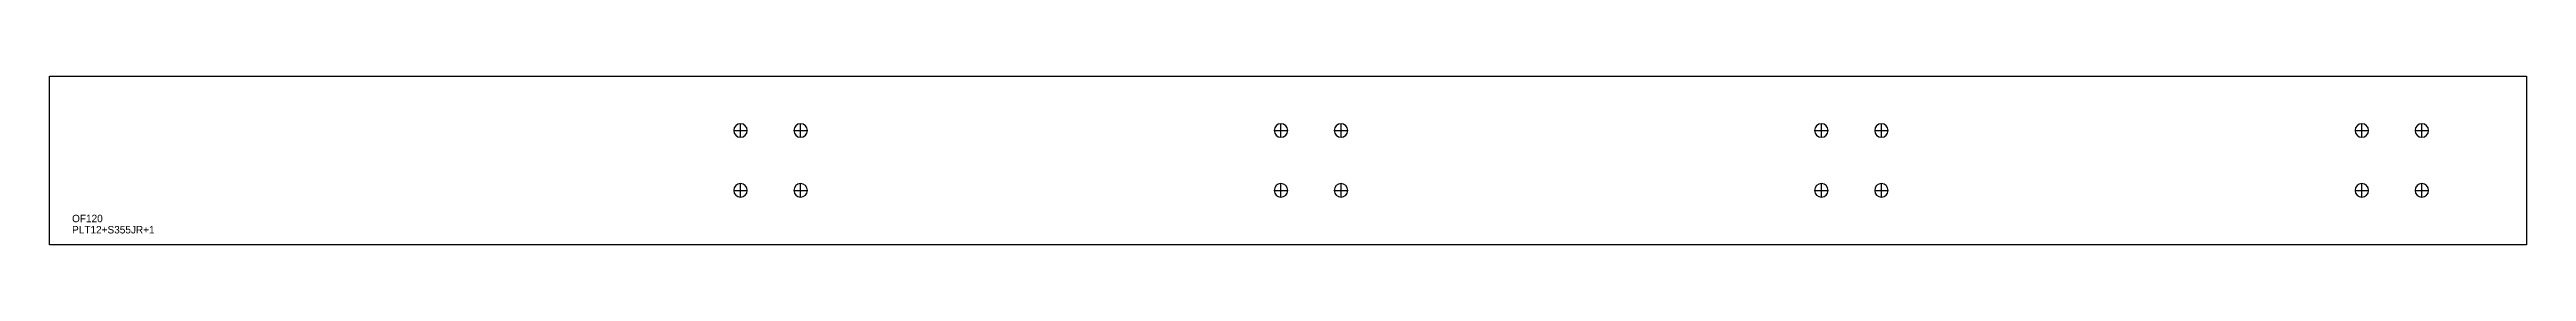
# Model space of a CAD drawing. Extents: x 0 to 3300, y 0 to 225.
import ezdxf

# ---------------------------------------------------------------- set-up
doc = ezdxf.new("R2010")
doc.units = 0
for name, color, linetype in [('18', 7, 'CONTINUOUS'), ('CUT', 7, 'CONTINUOUS'), ('SCRIBE', 3, 'CONTINUOUS'), ('TEXT', 7, 'CONTINUOUS')]:
    doc.layers.add(name, color=color, linetype=linetype)

msp = doc.modelspace()

# ---------------------------------------------------------------- linework, layer by layer
at = {"layer": '18', "color": 7, "linetype": 'CONTINUOUS'}
for p, q in [((911.62, 152.55), (929.62, 152.55)), ((920.62, 143.55), (920.62, 161.55)), ((991.62, 152.55), (1009.62, 152.55)), ((1000.62, 143.55), (1000.62, 161.55)), ((1631.62, 152.55), (1649.62, 152.55)), ((1640.62, 143.55), (1640.62, 161.55)), ((1711.62, 152.55), (1729.62, 152.55)), ((1720.62, 143.55), (1720.62, 161.55)), ((2351.62, 152.55), (2369.62, 152.55)), ((2360.62, 143.55), (2360.62, 161.55)), ((2431.62, 152.55), (2449.62, 152.55)), ((2440.62, 143.55), (2440.62, 161.55)), ((3071.62, 152.55), (3089.62, 152.55)), ((3080.62, 143.55), (3080.62, 161.55)), ((3151.62, 152.55), (3169.62, 152.55)), ((3160.62, 143.55), (3160.62, 161.55)), ((911.62, 72.55), (929.62, 72.55)), ((920.62, 63.55), (920.62, 81.55)), ((991.62, 72.55), (1009.62, 72.55)), ((1000.62, 63.55), (1000.62, 81.55)), ((1631.62, 72.55), (1649.62, 72.55)), ((1640.62, 63.55), (1640.62, 81.55)), ((1711.62, 72.55), (1729.62, 72.55)), ((1720.62, 63.55), (1720.62, 81.55)), ((2351.62, 72.55), (2369.62, 72.55)), ((2360.62, 63.55), (2360.62, 81.55)), ((2431.62, 72.55), (2449.62, 72.55)), ((2440.62, 63.55), (2440.62, 81.55)), ((3071.62, 72.55), (3089.62, 72.55)), ((3080.62, 63.55), (3080.62, 81.55)), ((3151.62, 72.55), (3169.62, 72.55)), ((3160.62, 63.55), (3160.62, 81.55))]:
    msp.add_line(p, q, dxfattribs=at)
for points in [[(920.62, 161.55, 1), (920.62, 143.55, 1)], [(1000.62, 161.55, 1), (1000.62, 143.55, 1)], [(1640.62, 161.55, 1), (1640.62, 143.55, 1)], [(1720.62, 161.55, 1), (1720.62, 143.55, 1)], [(2360.62, 161.55, 1), (2360.62, 143.55, 1)], [(2440.62, 161.55, 1), (2440.62, 143.55, 1)], [(3080.62, 161.55, 1), (3080.62, 143.55, 1)], [(3160.62, 161.55, 1), (3160.62, 143.55, 1)], [(920.62, 81.55, 1), (920.62, 63.55, 1)], [(1000.62, 81.55, 1), (1000.62, 63.55, 1)], [(1640.62, 81.55, 1), (1640.62, 63.55, 1)], [(1720.62, 81.55, 1), (1720.62, 63.55, 1)], [(2360.62, 81.55, 1), (2360.62, 63.55, 1)], [(2440.62, 81.55, 1), (2440.62, 63.55, 1)], [(3080.62, 81.55, 1), (3080.62, 63.55, 1)], [(3160.62, 81.55, 1), (3160.62, 63.55, 1)]]:
    msp.add_lwpolyline(points, format="xyb", close=True, dxfattribs=at)
at = {"layer": 'CUT', "color": 7, "linetype": 'CONTINUOUS'}
msp.add_lwpolyline([(0, 0), (0, 225), (3300, 225), (3300, 0)], close=True, dxfattribs=at)

# ---------------------------------------------------------------- texts
at = {"layer": 'SCRIBE', "color": 3}
msp.add_text('OF120', height=10, dxfattribs=at).set_placement((30, 30))
at = {"layer": 'TEXT', "color": 7}
msp.add_text('PLT12+S355JR+1', height=10, dxfattribs=at).set_placement((30, 15))

doc.saveas('drawing.dxf')
